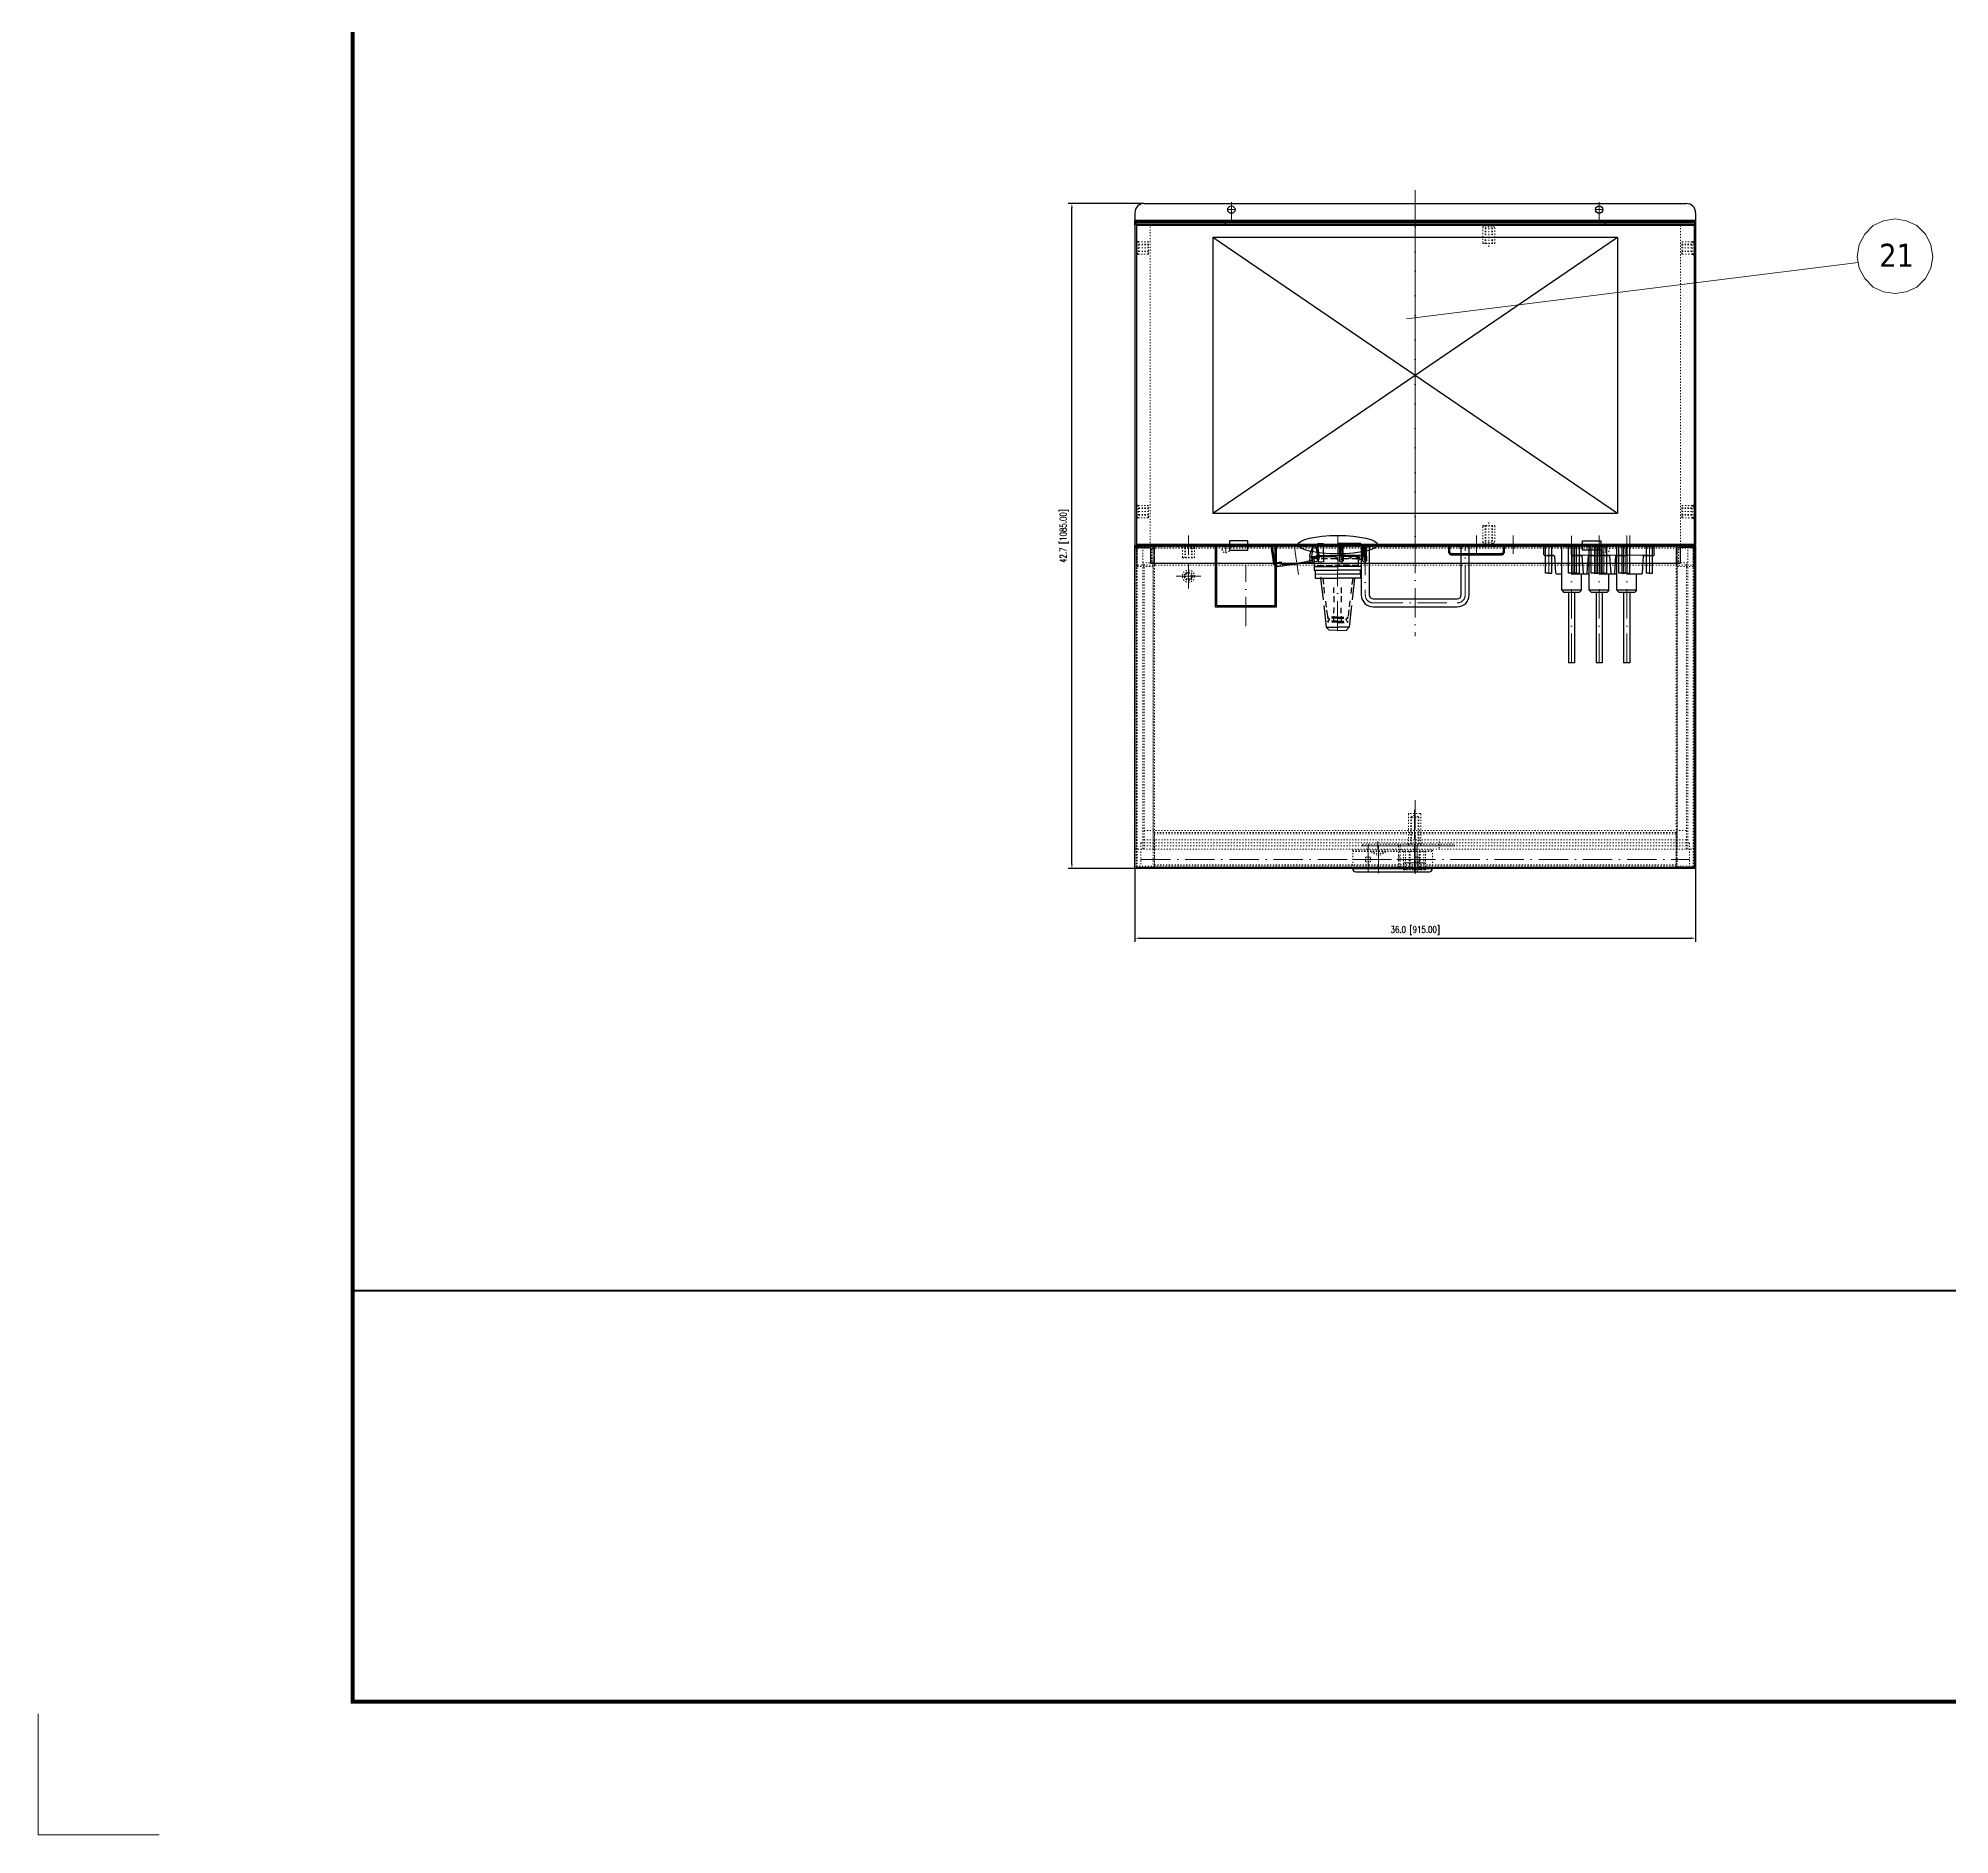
# Model space of a CAD drawing. Header units: millimetres. Extents: x 8127 to 36426, y -6229 to 13228.
# Drawn here: x 8127 to 11246, y 7324 to 10255 of the extents above; entities that cross this region are included whole.
import ezdxf

# ---------------------------------------------------------------- set-up
doc = ezdxf.new("R2010")
doc.units = ezdxf.units.MM
doc.header["$LTSCALE"] = 4
for name, pattern in [('ACAD_ISO03W100', [1.18, 0.47, -0.71]), ('ACAD_ISO10W100', [18, 12, -3, 0, -3]), ('DASHED', [0.75, 0.5, -0.25])]:
    doc.linetypes.add(name, pattern=pattern)
doc.layers.add('1', color=12, linetype='Continuous')
doc.layers.add('4虚线层', color=6, linetype='DASHED')
doc.layers.add('paper', color=254, linetype='Continuous', plot=False)
doc.layers.add('标注、文本', color=3, linetype='Continuous', lineweight=25)
doc.layers.add('铁心', color=3, linetype='Continuous', lineweight=0)
doc.styles.add('Tahoma$001', font='tahoma.ttf', dxfattribs={"height": 2.159784})
doc.styles.add('TH_GBDIM', font='romans.shx', dxfattribs={"width": 0.8, "bigfont": 'gbcbig.shx'})
doc.dimstyles.new('TH_GBDIM1', dxfattribs={"dimscale": 3, "dimtxt": 3.5, "dimasz": 2.5, "dimexe": 2, "dimexo": 0, "dimgap": 1.5, "dimtad": 1, "dimdec": 1, "dimlfac": 0.03937, "dimzin": 0, "dimdsep": 46, "dimtxsty": 'TH_GBDIM', "dimcen": 2.5, "dimclrd": 3, "dimclre": 256, "dimclrt": 2, "dimadec": 0, "dimazin": 0, "dimtfac": 0.714286, "dimtdec": 1, "dimtmove": 0, "dimatfit": 3, "dimfxl": 1, "dimtzin": 0, "dimlwd": -1, "dimlwe": -1, "dimarcsym": 0})

# ---------------------------------------------------------------- blocks, each defined once
blk = doc.blocks.new('5354650')
at = {"layer": '4虚线层', "ltscale": 5}
h = blk.add_hatch(color=256, dxfattribs=at)
h.dxf.hatch_style = 2
h.paths.add_polyline_path([(26822.8, -1880.6), (26822.8, -1911.9), (26826.3, -1912.7)])
h = blk.add_hatch(color=256, dxfattribs=at)
h.dxf.hatch_style = 2
h.paths.add_polyline_path([(26822.8, -1880.6), (26826.2, -1881.4), (26826.3, -1912.7)])
at = {"layer": '标注、文本'}
h = blk.add_hatch(color=256, dxfattribs=at)
h.dxf.hatch_style = 2
h.paths.add_polyline_path([(26822.8, -1911.9), (26826.3, -1912.7), (26825.7, -1918.4)])
at = {"layer": '4虚线层', "ltscale": 5}
for points in [[(26842.5, -1858.2), (26842.4, -1880.7)], [(26847.9, -1879.1), (26848, -1847.1)], [(26916.9, -1860.8), (26945.2, -1864.4)], [(26945.1, -1865.1), (26945.4, -1866.7), (26946.8, -1867), (26948.4, -1866.6), (26949.4, -1865.4)], [(26950.2, -1864.8), (26949.5, -1864.7), (26949.4, -1865.4)], [(26951.6, -1881.2), (26951.4, -1865.9), (26950.9, -1865), (26950.2, -1864.8)], [(26846.3, -1914.4), (26844, -1914.6), (26847.8, -1914), (26848.2, -1890.1)], [(26918.7, -1875.1), (26894.8, -1874.6)], [(26918.9, -1886.8), (26894.8, -1887)], [(26916.4, -1900.7), (26944.8, -1897.8)], [(26951.6, -1874.6), (26927.5, -1874.9)], [(26951.7, -1887), (26927.7, -1886.6)], [(26949.6, -1896), (26948.4, -1895), (26947, -1894.7), (26945.4, -1895.1), (26945, -1897.1)], [(26949.6, -1896), (26950.1, -1896.9), (26950.8, -1897)], [(26950.8, -1897), (26951.5, -1897.2), (26951.8, -1895.8)]]:
    blk.add_lwpolyline(points, dxfattribs=at)
for points in [[(26858.8, -1847.4), (26858.8, -1847.4), (26858.4, -1880.8), (26858.4, -1880.8)], [(26860.6, -1849.2), (26860.6, -1849.2), (26860.6, -1880.6), (26860.6, -1880.6)], [(26879.3, -1856.5), (26879.3, -1856.5), (26907.8, -1859.4), (26907.8, -1859.4)], [(26942.9, -1880.6), (26942.9, -1880.6), (26943.1, -1863.9), (26943.1, -1863.9)], [(26945, -1881.1), (26945, -1881.1), (26945.2, -1864.4), (26945.2, -1864.4)], [(26949.5, -1880.7), (26949.5, -1880.7), (26949.4, -1865.4), (26949.4, -1865.4)], [(26950.2, -1864.8), (26950.2, -1864.8), (26950.4, -1864.2), (26950.4, -1864.2)], [(26843.7, -1906.5), (26843.7, -1906.5), (26848, -1897.3), (26848, -1897.3)], [(26847.6, -1902.3), (26847.6, -1902.3), (26847.8, -1901.6), (26847.8, -1901.6)], [(26858.7, -1914.4), (26858.7, -1914.4), (26858.4, -1880.8), (26858.4, -1880.8)], [(26879.7, -1905.4), (26879.7, -1905.4), (26908.2, -1901.8), (26908.2, -1901.8)], [(26942.9, -1880.6), (26942.9, -1880.6), (26943.3, -1898.2), (26943.3, -1898.2)], [(26945, -1881.1), (26945, -1881.1), (26944.8, -1897.8), (26944.8, -1897.8)], [(26949.5, -1880.7), (26949.5, -1880.7), (26949.4, -1896.7), (26949.4, -1896.7)], [(26951.6, -1881.2), (26951.6, -1881.2), (26951.8, -1895.8), (26951.8, -1895.8)], [(26842.7, -1917.2), (26842.7, -1917.2), (26842.9, -1916.5), (26842.9, -1916.5)], [(26848.2, -1909), (26848.2, -1909), (26844, -1914.6), (26844, -1914.6)], [(26844.9, -1914.1), (26844.9, -1914.1), (26860.9, -1914.1), (26860.9, -1914.1)], [(26847.8, -1911.1), (26847.8, -1911.1), (26846.3, -1914.4), (26846.3, -1914.4)]]:
    blk.add_open_spline(points, degree=3, dxfattribs=at)
at = {"layer": '标注、文本', "color": 1, "linetype": 'ACAD_ISO10W100', "lineweight": 18}
blk.add_line((26964.8, -1880.6), (26822.8, -1880.9), dxfattribs=at)
at = {"layer": '标注、文本'}
for points in [[(26844.2, -1835.3), (26841.9, -1835.5), (26826.2, -1840.6)], [(26826.4, -1880.7), (26826.2, -1840.6), (26844.2, -1838.2)], [(26844.2, -1835.3), (26852.9, -1835.1), (26853.4, -1839.6), (26843.9, -1839.6)], [(26844.2, -1835.3), (26844, -1876.7), (26844.6, -1877.6), (26845.8, -1878.6)], [(26844.8, -1842), (26860.6, -1842.7), (26866.5, -1842.6), (26866.5, -1880.5)], [(26866.5, -1842.6), (26866.9, -1844.1), (26879.3, -1844.1), (26879.6, -1880.6)], [(26872.7, -1844), (26873, -1880.5)], [(26877.9, -1853.2), (26879.4, -1852.9), (26914.8, -1857.4)], [(26924.1, -1858.1), (26959.6, -1861.9), (26959.6, -1880.9)], [(26964.8, -1880.6), (26964.4, -1866.7), (26959.6, -1861.9)], [(26826.4, -1880.7), (26825.7, -1918.4), (26822.8, -1918.5), (26822.8, -1880.6)], [(26825.8, -1886.4), (26826.9, -1888.1), (26828.2, -1888.4)], [(26826.4, -1880.7), (26826.1, -1919.9), (26826.4, -1921.5), (26827.8, -1921.8)], [(26827.9, -1889.8), (26826.4, -1890.2), (26826.1, -1891.5)], [(26826.3, -1884.3), (26826.6, -1885.8), (26828, -1886.2)], [(26844.9, -1914.1), (26843.2, -1915.2), (26842.7, -1917.2), (26843.1, -1918.8), (26845.2, -1919.3), (26860.5, -1919.1), (26866.3, -1919), (26866.5, -1880.5)], [(26843.9, -1889.8), (26844, -1914.6), (26858.7, -1914.4), (26860.2, -1914), (26860.5, -1912.6), (26860.6, -1880.6)], [(26843.9, -1889.8), (26844, -1914.6), (26844.6, -1915.5), (26845.8, -1916.5)], [(26843.9, -1889.8), (26851.2, -1890)], [(26844, -1886.2), (26844.3, -1888.5)], [(26844, -1886.2), (26844.3, -1888.5)], [(26851.1, -1884.2), (26848.6, -1879.3), (26845.8, -1878.6)], [(26850.8, -1888.5), (26850.4, -1887), (26849, -1886.6)], [(26853.2, -1887.6), (26852.8, -1886.1), (26852.4, -1884.5), (26851.1, -1884.2)], [(26851.2, -1890), (26852.2, -1888.8), (26853.2, -1887.6)], [(26866.6, -1917.7), (26879.7, -1917.8), (26879.6, -1880.6)], [(26923.9, -1903.2), (26959.6, -1899.8), (26959.6, -1880.9)], [(26964.8, -1880.6), (26964.4, -1895.1), (26959.6, -1899.8)], [(26825.8, -1924.3), (26826.9, -1926), (26828.2, -1926.3)], [(26826.1, -1919.9), (26826.3, -1922.2), (26826.6, -1923.7), (26828, -1924)], [(26826.1, -1929.4), (26826.3, -1922.2)], [(26827.9, -1927.7), (26826.4, -1928), (26826.1, -1929.4)], [(26843.9, -1927.7), (26851.2, -1927.9)], [(26851.1, -1922.1), (26848.6, -1917.1), (26845.8, -1916.5)], [(26850.8, -1926.4), (26850.4, -1924.8), (26849, -1924.5)], [(26853.2, -1925.5), (26852.8, -1923.9), (26852.4, -1922.4), (26851.1, -1922.1)], [(26851.2, -1927.9), (26852, -1927.4), (26853.2, -1925.5)], [(26879.7, -1908.3), (26914.8, -1904.7)]]:
    blk.add_lwpolyline(points, dxfattribs=at)
blk.add_lwpolyline([(26823, -1857.3), (26852.8, -1857.7), (26853.2, -1849.7), (26822.7, -1849.2)], close=True, dxfattribs=at)
for points in [[(26842.6, -1845.1), (26842.6, -1845.1), (26842.4, -1880.7), (26842.4, -1880.7)], [(26860.6, -1842.7), (26860.6, -1842.7), (26860.6, -1880.6), (26860.6, -1880.6)], [(26827.3, -1883.1), (26827.3, -1883.1), (26842.5, -1886.6), (26842.5, -1886.6)], [(26843.8, -1884), (26843.8, -1884), (26827.8, -1883.9), (26827.8, -1883.9)], [(26843.9, -1889.8), (26843.9, -1889.8), (26827.9, -1889.8), (26827.9, -1889.8)], [(26844, -1886.2), (26844, -1886.2), (26828, -1886.2), (26828, -1886.2)], [(26844.3, -1888.5), (26844.3, -1888.5), (26828.2, -1888.4), (26828.2, -1888.4)], [(26842.3, -1903.3), (26842.3, -1903.3), (26842.4, -1880.7), (26842.4, -1880.7)], [(26842.7, -1917.2), (26842.7, -1917.2), (26842.4, -1880.7), (26842.4, -1880.7)], [(26851.1, -1884.2), (26851.1, -1884.2), (26843.8, -1884), (26843.8, -1884)], [(26844, -1886.2), (26844, -1886.2), (26849, -1886.6), (26849, -1886.6)], [(26844.3, -1888.5), (26844.3, -1888.5), (26850.8, -1888.5), (26850.8, -1888.5)], [(26850.8, -1888.5), (26850.8, -1888.5), (26851, -1887.8), (26851, -1887.8)], [(26860.5, -1919.1), (26860.5, -1919.1), (26860.6, -1880.6), (26860.6, -1880.6)], [(26873.2, -1917.7), (26873.2, -1917.7), (26873, -1880.5), (26873, -1880.5)], [(26843.8, -1921.9), (26843.8, -1921.9), (26827.8, -1921.8), (26827.8, -1921.8)], [(26843.9, -1927.7), (26843.9, -1927.7), (26827.9, -1927.7), (26827.9, -1927.7)], [(26844, -1924.1), (26844, -1924.1), (26828, -1924), (26828, -1924)], [(26844.3, -1926.3), (26844.3, -1926.3), (26828.2, -1926.3), (26828.2, -1926.3)], [(26851.1, -1922.1), (26851.1, -1922.1), (26843.8, -1921.9), (26843.8, -1921.9)], [(26844, -1924.1), (26844, -1924.1), (26844.3, -1926.3), (26844.3, -1926.3)], [(26844, -1924.1), (26844, -1924.1), (26849, -1924.5), (26849, -1924.5)], [(26844.3, -1926.3), (26844.3, -1926.3), (26850.8, -1926.4), (26850.8, -1926.4)], [(26850.8, -1926.4), (26850.8, -1926.4), (26851, -1925.7), (26851, -1925.7)]]:
    blk.add_open_spline(points, degree=3, dxfattribs=at)
blk = doc.blocks.new('22569005')
at = {"layer": '4虚线层', "ltscale": 5}
blk.add_line((26040.1, -3605.1), (26040.1, -3615.1), dxfattribs=at)
at = {"layer": '标注、文本'}
for p, q in [((25863.8, -3565.1), (25849.8, -3565.1)), ((25864.8, -3581.7), (25864.8, -3566.1)), ((25864.8, -3581.7), (25864.8, -3571.1)), ((25864.8, -3581.7), (25864.8, -3571.1)), ((25893.9, -3584.6), (25865.8, -3582.7)), ((25893.9, -3584.6), (25865.8, -3582.7)), ((25894.8, -3610.1), (25894.8, -3585.6)), ((25894.8, -3610.1), (25894.8, -3585.6)), ((25921.8, -3594.1), (25894.8, -3594.1)), ((25921.8, -3594.1), (25924.8, -3597.1)), ((25921.8, -3594.1), (25921.8, -3626.1)), ((25921.8, -3594.1), (25924.8, -3597.1)), ((25921.8, -3594.1), (25921.8, -3626.1)), ((25924.8, -3623.1), (25924.8, -3597.1)), ((25924.8, -3623.1), (25924.8, -3597.1)), ((25924.8, -3605.1), (26040.1, -3605.1)), ((25924.8, -3615.1), (26040.1, -3615.1)), ((26040.1, -3605.1), (26040.1, -3615.1)), ((25921.8, -3626.1), (25848.8, -3626.1)), ((25850.3, -3646.2), (25850.3, -3647.2)), ((25850.3, -3647.2), (25850.9, -3647.2)), ((25850.3, -3647.2), (25850.9, -3647.2)), ((25850.9, -3647.2), (25850.9, -3649.1)), ((25864.8, -3654.1), (25864.8, -3638.5)), ((25864.8, -3638.6), (25864.8, -3649.1)), ((25864.8, -3638.6), (25864.8, -3649.1)), ((25893.9, -3635.7), (25865.8, -3637.6)), ((25893.9, -3635.7), (25865.8, -3637.6)), ((25894.8, -3634.7), (25894.8, -3626.1)), ((25894.8, -3634.7), (25894.8, -3626.1)), ((25921.8, -3626.1), (25924.8, -3623.1)), ((25921.8, -3626.1), (25924.8, -3623.1)), ((25850.3, -3654.1), (25850.3, -3649.1)), ((25850.9, -3649.1), (25850.3, -3649.1)), ((25863.8, -3655.1), (25851.3, -3655.1))]:
    blk.add_line(p, q, dxfattribs=at)
at = {"layer": '标注、文本', "color": 1, "linetype": 'ACAD_ISO10W100', "lineweight": 18}
blk.add_line((26040.1, -3610.1), (25848.8, -3610.1), dxfattribs=at)
at = {"layer": '标注、文本'}
for points in [[(25848.7, -3609.9), (25848.4, -3649.2), (25848.7, -3650.7), (25850.1, -3651)], [(25848.4, -3649.2), (25848.6, -3651.4), (25848.9, -3653), (25850.3, -3653.3)]]:
    blk.add_lwpolyline(points, dxfattribs=at)
for centre, start, end in [((25849.8, -3566.1), 90, 180), ((25863.8, -3566.1), 0, 90), ((25893.8, -3585.6), 0, 86.1859), ((25893.8, -3585.6), 0, 86.1859), ((25893.8, -3634.7), 273.8141, 0), ((25893.8, -3634.7), 273.8141, 0), ((25851.3, -3654.1), 180, 270), ((25863.8, -3654.1), 270, 0)]:
    blk.add_arc(centre, 1, start, end, dxfattribs=at)
blk.add_open_spline([(25864.9, -3574.3), (25864.9, -3574.3), (25864.7, -3610), (25864.7, -3610)], degree=3, dxfattribs=at)
blk = doc.blocks.new('*D258')
at = {"layer": 'Defpoints', "color": 0, "transparency": 16777216}
for p in [(9813.6, 9985.2), (9931.3, 9985.2), (9916.3, 8900.2)]:
    blk.add_point(p, dxfattribs=at)
at = {"layer": '标注、文本', "transparency": 16777216}
for p, q in [((9931.3, 9985.2), (9807.6, 9985.2)), ((9916.3, 8900.2), (9807.6, 8900.2))]:
    blk.add_line(p, q, dxfattribs=at)
at = {"layer": '标注、文本', "color": 3, "transparency": 16777216}
blk.add_line((9813.6, 8907.7), (9813.6, 9977.7), dxfattribs=at)
for points in [[(9812.3, 9977.7), (9814.8, 9977.7), (9813.6, 9985.2)], [(9812.3, 8907.7), (9814.8, 8907.7), (9813.6, 8900.2)]]:
    blk.add_solid(points, dxfattribs=at)
at = {"layer": '标注、文本', "color": 2, "transparency": 16777216, "insert": (9801.1, 9442.7), "char_height": 10.5, "attachment_point": 5, "rotation": 90, "style": 'TH_GBDIM'}
blk.add_mtext('42.7 [1085.00]', dxfattribs=at)
blk = doc.blocks.new('*D247')
at = {"layer": 'Defpoints', "color": 0, "transparency": 16777216}
for p in [(9916.3, 8900.2), (10831.3, 8900.2), (10831.3, 8786.7)]:
    blk.add_point(p, dxfattribs=at)
at = {"layer": '标注、文本', "transparency": 16777216}
for p, q in [((9916.3, 8900.2), (9916.3, 8780.7)), ((10831.3, 8900.2), (10831.3, 8780.7))]:
    blk.add_line(p, q, dxfattribs=at)
at = {"layer": '标注、文本', "color": 3, "transparency": 16777216}
blk.add_line((9923.8, 8786.7), (10823.8, 8786.7), dxfattribs=at)
for points in [[(9923.8, 8788), (9923.8, 8785.5), (9916.3, 8786.7)], [(10823.8, 8788), (10823.8, 8785.5), (10831.3, 8786.7)]]:
    blk.add_solid(points, dxfattribs=at)
at = {"layer": '标注、文本', "color": 2, "transparency": 16777216, "insert": (10373.8, 8799.2), "char_height": 10.5, "attachment_point": 5, "style": 'TH_GBDIM'}
blk.add_mtext('36.0 [915.00]', dxfattribs=at)

msp = doc.modelspace()

# ---------------------------------------------------------------- linework, layer by layer
at = {"layer": '1', "color": 0, "lineweight": 40}
msp.add_line((8640.25, 8212.27), (16218.1, 8212.27), dxfattribs=at)
at = {"layer": '1', "color": 0, "lineweight": 40, "const_width": 6.91}
msp.add_lwpolyline([(8640.25, 7541.32), (16218.1, 7541.32), (16218.1, 12987.9), (8640.25, 12987.9), (8640.25, 7541.32)], dxfattribs=at)
at = {"layer": 'paper', "lineweight": 13}
for q in [(8127.16, 7521.58), (8324.5, 7324.24)]:
    msp.add_line((8127.16, 7324.24), q, dxfattribs=at)
at = {"layer": '标注、文本'}
for p, q in [((9931.3, 9985.17), (10816.3, 9985.17)), ((9916.3, 9970.17), (9916.3, 9429.16)), ((9916.3, 9949.66), (9916.3, 9957.17)), ((10831.3, 9957.17), (9916.3, 9957.17)), ((10831.3, 9955.17), (9916.3, 9955.17)), ((9918.8, 9957.17), (9918.8, 9953.99)), ((9918.8, 9952.16), (9918.8, 9427.16)), ((9918.8, 9952.16), (10828.8, 9952.16)), ((9918.8, 9949.66), (10828.8, 9949.66)), ((9921.3, 9954.66), (10826.3, 9954.66)), ((10063.8, 9954.66), (10063.8, 9952.16)), ((10683.8, 9954.66), (10683.8, 9952.16)), ((10828.8, 9952.16), (10828.8, 9427.16)), ((10831.3, 9970.17), (10831.3, 9429.16)), ((10831.3, 9970.17), (10831.3, 9947.76)), ((9921.8, 9922.66), (9918.8, 9923.85)), ((10043.8, 9930.16), (10043.8, 9480.16)), ((10043.8, 9930.16), (10703.8, 9930.16)), ((10043.8, 9930.16), (10703.8, 9480.16)), ((10043.8, 9480.16), (10703.8, 9930.16)), ((10703.8, 9930.16), (10703.8, 9480.16)), ((10825.8, 9922.66), (10828.8, 9923.85)), ((9921.8, 9902.66), (9918.8, 9901.27)), ((10825.8, 9902.66), (10828.8, 9901.27)), ((9921.8, 9492.66), (9918.8, 9493.85)), ((10825.8, 9492.66), (10828.8, 9493.85)), ((9921.8, 9472.66), (9918.8, 9471.27)), ((10043.8, 9480.16), (10703.8, 9480.16)), ((10825.8, 9472.66), (10828.8, 9471.27)), ((9916.3, 9427.16), (10831.3, 9427.16)), ((9916.3, 8900.16), (9916.3, 9427.16)), ((9916.3, 8932.16), (9916.3, 9423.16)), ((9918.8, 9429.66), (10828.8, 9429.66)), ((9918.8, 9427.16), (10828.8, 9427.16)), ((9920.3, 9427.16), (9929.3, 9427.16)), ((9921.3, 9424.16), (9939.3, 9424.16)), ((9941.8, 9421.66), (9941.8, 9398.66)), ((9946.3, 9423.16), (9948.3, 9423.16)), ((9993.8, 9424.16), (9992.4, 9427.16)), ((10013.8, 9424.16), (10014.98, 9427.16)), ((10047.3, 9427.16), (10047.3, 9327.16)), ((10049.3, 9427.16), (10049.3, 9329.16)), ((10070.8, 9434.66), (10070.8, 9419.66)), ((10100.8, 9434.66), (10070.8, 9434.66)), ((10070.8, 9419.66), (10100.8, 9419.66)), ((10100.8, 9419.66), (10100.8, 9434.66)), ((10138.67, 9426.76), (10140.65, 9427.04)), ((10142.85, 9397.05), (10138.67, 9426.76)), ((10140.65, 9427.04), (10214.33, 9427.29)), ((10144.13, 9402.28), (10140.65, 9427.04)), ((10145.3, 9329.16), (10145.3, 9427.16)), ((10147.3, 9327.16), (10147.3, 9427.16)), ((10212.35, 9427.02), (10214.33, 9427.29)), ((10214.44, 9412.16), (10212.35, 9427.02)), ((10217.12, 9407.49), (10214.33, 9427.29)), ((10214.33, 9427.29), (10217.12, 9407.49)), ((10285.8, 9427.16), (10285.8, 9346.66)), ((10298.8, 9427.16), (10285.8, 9427.16)), ((10298.8, 9427.16), (10298.8, 9346.66)), ((10428.76, 9415.16), (10428.76, 9427.16)), ((10428.76, 9427.16), (10430.26, 9427.16)), ((10430.26, 9415.66), (10430.26, 9427.16)), ((10461.8, 9427.16), (10448.8, 9427.16)), ((10448.8, 9346.66), (10448.8, 9427.16)), ((10461.8, 9346.66), (10461.8, 9427.16)), ((10517.26, 9427.16), (10517.26, 9415.66)), ((10517.26, 9427.16), (10518.76, 9427.16)), ((10518.76, 9427.16), (10518.76, 9415.16)), ((10586.56, 9382.16), (10586.56, 9428.66)), ((10596.56, 9382.16), (10596.56, 9428.66)), ((10623.79, 9382.16), (10623.79, 9428.66)), ((10628.8, 9429.66), (10628.8, 9427.16)), ((10631.56, 9382.16), (10631.56, 9428.66)), ((10636.56, 9427.16), (10636.56, 9382.16)), ((10641.56, 9382.16), (10641.56, 9428.66)), ((10646.8, 9419.66), (10646.8, 9434.66)), ((10646.8, 9434.66), (10676.8, 9434.66)), ((10676.8, 9419.66), (10646.8, 9419.66)), ((10661.03, 9382.16), (10661.03, 9428.66)), ((10668.79, 9382.16), (10668.79, 9428.66)), ((10673.79, 9427.16), (10673.79, 9382.16)), ((10673.79, 9427.16), (10673.79, 9382.16)), ((10673.8, 9429.66), (10673.8, 9427.16)), ((10676.8, 9434.66), (10676.8, 9419.66)), ((10678.79, 9382.16), (10678.79, 9428.66)), ((10686.56, 9382.16), (10686.56, 9428.66)), ((10706.03, 9382.16), (10706.03, 9428.66)), ((10713.79, 9382.16), (10713.79, 9428.66)), ((10718.79, 9427.16), (10718.79, 9382.16)), ((10718.79, 9427.16), (10718.79, 9382.16)), ((10718.8, 9429.66), (10718.8, 9427.16)), ((10723.79, 9382.16), (10723.79, 9428.66)), ((10751.03, 9382.16), (10751.03, 9428.66)), ((10761.03, 9382.16), (10761.03, 9428.66)), ((10801.3, 9423.16), (10799.3, 9423.16)), ((10805.8, 9421.66), (10805.8, 9398.66)), ((10826.3, 9424.16), (10808.3, 9424.16)), ((10827.3, 9427.16), (10818.3, 9427.16)), ((10827.3, 9425.16), (10818.3, 9425.16)), ((10829.3, 9423.16), (10827.3, 9423.16)), ((10829.3, 9425.16), (10829.3, 8902.16)), ((10829.3, 9395.16), (10829.3, 9425.16)), ((10829.3, 8903.16), (10829.3, 9423.16)), ((10829.3, 8932.16), (10829.3, 9423.16)), ((10831.3, 9427.16), (10831.3, 8900.16)), ((10831.3, 8932.16), (10831.3, 9423.16)), ((9941.8, 9398.66), (10805.8, 9398.66)), ((10144.83, 9397.33), (10144.69, 9398.32)), ((10147.52, 9399.73), (10154.95, 9400.77)), ((10147.8, 9397.75), (10155.23, 9398.79)), ((10148.5, 9392.8), (10212.86, 9401.84)), ((10150, 9400.08), (10150.27, 9398.1)), ((10154.95, 9400.77), (10155.48, 9397.01)), ((10204.46, 9407.73), (10211.89, 9408.77)), ((10204.46, 9407.73), (10204.99, 9403.97)), ((10204.74, 9405.75), (10212.17, 9406.79)), ((10209.41, 9408.43), (10209.69, 9406.45)), ((10215.14, 9407.21), (10215, 9408.2)), ((10431.76, 9414.16), (10515.76, 9414.16)), ((10431.76, 9412.16), (10515.76, 9412.16)), ((10591.56, 9382.16), (10586.56, 9382.16)), ((10591.56, 9382.16), (10596.56, 9382.16)), ((10628.79, 9382.16), (10623.79, 9382.16)), ((10628.79, 9382.16), (10633.79, 9382.16)), ((10636.56, 9382.16), (10631.56, 9382.16)), ((10636.56, 9382.16), (10641.56, 9382.16)), ((10666.03, 9382.16), (10661.03, 9382.16)), ((10666.03, 9382.16), (10671.03, 9382.16)), ((10673.79, 9382.16), (10668.79, 9382.16)), ((10673.79, 9382.16), (10678.79, 9382.16)), ((10681.56, 9382.16), (10676.56, 9382.16)), ((10681.56, 9382.16), (10686.56, 9382.16)), ((10711.03, 9382.16), (10706.03, 9382.16)), ((10711.03, 9382.16), (10716.03, 9382.16)), ((10718.79, 9382.16), (10713.79, 9382.16)), ((10718.79, 9382.16), (10723.79, 9382.16)), ((10756.03, 9382.16), (10751.03, 9382.16)), ((10756.03, 9382.16), (10761.03, 9382.16)), ((10047.3, 9327.16), (10147.3, 9327.16)), ((10049.3, 9329.16), (10145.3, 9329.16)), ((10305.3, 9340.16), (10442.3, 9340.16)), ((10305.3, 9327.16), (10442.3, 9327.16)), ((10831.3, 8900.16), (9916.3, 8900.16)), ((10271.8, 8900.16), (10401.8, 8900.16)), ((10276.8, 8895.16), (10396.8, 8895.16)), ((10346.26, 8903.16), (10349.26, 8903.16)), ((10828.8, 8902.16), (10828.8, 8904.16))]:
    msp.add_line(p, q, dxfattribs=at)
at = {"layer": '标注、文本', "color": 1, "linetype": 'ACAD_ISO10W100', "lineweight": 18}
for p, q in [((10073.8, 9957.07), (10073.8, 9987.07)), ((10373.8, 10006.84), (10373.8, 9279.39)), ((10373.8, 9957.07), (10373.8, 9987.07)), ((10673.8, 9957.07), (10673.8, 9987.07)), ((10067.8, 9975.17), (10079.8, 9975.17)), ((10373.8, 9966.45), (10373.8, 9397.7)), ((10667.8, 9975.17), (10679.8, 9975.17)), ((10116.7, 9428.66), (9983.88, 9428.66)), ((10003.8, 9443.66), (10003.8, 9413.66)), ((10064.8, 9427.13), (10064.8, 9415.13)), ((10183.09, 9380.2), (10176.3, 9428.5)), ((10315.2, 9428.66), (10182.38, 9428.66)), ((10247.3, 9443.66), (10247.3, 9413.66)), ((10292.3, 9427.16), (10292.3, 9346.66)), ((10455.3, 9346.66), (10455.3, 9427.16)), ((10473.8, 9443.66), (10473.8, 9413.66)), ((10533.8, 9443.66), (10533.8, 9413.66)), ((10591.56, 9427.16), (10591.56, 9382.16)), ((10591.56, 9427.16), (10591.56, 9382.16)), ((10628.79, 9427.16), (10628.79, 9382.16)), ((10628.79, 9427.16), (10628.79, 9382.16)), ((10628.8, 9443.28), (10628.8, 9413.28)), ((10633.79, 9382.16), (10633.79, 9428.66)), ((10636.56, 9427.16), (10636.56, 9382.16)), ((10666.03, 9427.16), (10666.03, 9382.16)), ((10666.03, 9427.16), (10666.03, 9382.16)), ((10671.03, 9382.16), (10671.03, 9428.66)), ((10673.8, 9443.66), (10673.8, 9413.66)), ((10676.56, 9382.16), (10676.56, 9428.66)), ((10681.56, 9427.16), (10681.56, 9382.16)), ((10681.56, 9427.16), (10681.56, 9382.16)), ((10684.8, 9427.13), (10684.8, 9415.13)), ((10711.03, 9427.16), (10711.03, 9382.16)), ((10711.03, 9427.16), (10711.03, 9382.16)), ((10716.03, 9382.16), (10716.03, 9428.66)), ((10718.8, 9443.66), (10718.8, 9413.66)), ((10723.8, 9443.66), (10723.8, 9413.66)), ((10756.03, 9427.16), (10756.03, 9382.16)), ((10756.03, 9427.16), (10756.03, 9382.16)), ((10003.8, 9357.16), (10003.8, 9397.16)), ((10097.3, 9295.68), (10097.3, 9395.68)), ((10433.76, 9415.19), (10433.76, 9410.92)), ((10513.76, 9415.19), (10513.76, 9410.92)), ((9983.8, 9377.16), (10023.8, 9377.16)), ((10305.3, 9333.66), (10442.3, 9333.66)), ((10372.76, 8996.19), (10372.76, 8925.41)), ((10373.8, 9011.9), (10373.8, 8891.57)), ((10373.8, 8955.12), (10373.8, 8892.29)), ((10296.8, 8938.81), (10296.8, 8893.63)), ((10312.76, 8944.72), (10312.76, 8931.17)), ((10313.81, 8938.23), (10313.81, 8893.05)), ((10372.76, 8894.57), (10372.76, 8940.06)), ((10376.8, 8938.81), (10376.8, 8893.63)), ((9926.3, 8915.16), (10821.3, 8915.16)), ((10271.8, 8915.16), (10401.8, 8915.16)), ((10354.76, 8909.66), (10390.76, 8909.66))]:
    msp.add_line(p, q, dxfattribs=at)
at = {"layer": '标注、文本', "color": 2, "linetype": 'ACAD_ISO03W100', "lineweight": 18}
for p, q in [((9918.8, 9957.17), (9918.8, 9429.16)), ((9941.3, 9949.16), (9918.8, 9949.16)), ((9921.3, 9952.16), (10826.3, 9952.16)), ((9941.3, 9957.17), (9941.3, 9428.66)), ((9941.3, 9957.17), (9941.3, 9428.66)), ((10483.8, 9946.66), (10486.8, 9949.66)), ((10500.8, 9949.66), (10486.8, 9949.66)), ((10487.8, 9919.66), (10487.8, 9949.66)), ((10488.8, 9919.66), (10488.8, 9949.66)), ((10493.8, 9914.66), (10493.8, 9949.66)), ((10498.8, 9919.66), (10498.8, 9949.66)), ((10499.8, 9919.66), (10499.8, 9949.66)), ((10500.8, 9949.66), (10503.8, 9946.66)), ((10806.3, 9949.66), (10806.3, 9428.66)), ((10806.3, 9949.66), (10806.3, 9428.66)), ((10806.3, 9949.16), (10828.8, 9949.16)), ((10828.8, 9951.27), (10828.8, 9429.16)), ((9918.8, 9919.66), (9921.8, 9922.66)), ((9918.8, 9919.66), (9918.8, 9905.66)), ((9938.8, 9918.66), (9918.8, 9918.66)), ((9938.8, 9917.66), (9918.8, 9917.66)), ((9938.3, 9922.66), (9921.8, 9922.66)), ((9921.8, 9922.66), (9921.8, 9902.66)), ((9938.8, 9922.16), (9938.3, 9922.66)), ((9938.3, 9902.66), (9938.3, 9922.66)), ((9938.8, 9903.16), (9938.8, 9922.16)), ((10483.8, 9946.66), (10483.8, 9920.16)), ((10503.8, 9946.66), (10483.8, 9946.66)), ((10483.8, 9920.16), (10484.3, 9919.66)), ((10483.8, 9920.16), (10503.8, 9920.16)), ((10484.3, 9919.66), (10503.3, 9919.66)), ((10503.3, 9919.66), (10503.8, 9920.16)), ((10503.8, 9920.16), (10503.8, 9946.66)), ((10808.8, 9922.16), (10809.3, 9922.66)), ((10808.8, 9903.16), (10808.8, 9922.16)), ((10808.8, 9918.66), (10828.8, 9918.66)), ((10808.8, 9917.66), (10828.8, 9917.66)), ((10809.3, 9922.66), (10825.8, 9922.66)), ((10809.3, 9902.66), (10809.3, 9922.66)), ((10828.8, 9919.66), (10825.8, 9922.66)), ((10825.8, 9922.66), (10825.8, 9902.66)), ((10828.8, 9919.66), (10828.8, 9905.66)), ((9938.8, 9912.66), (9918.8, 9912.66)), ((9938.8, 9907.66), (9918.8, 9907.66)), ((9938.8, 9906.66), (9918.8, 9906.66)), ((9921.8, 9902.66), (9918.8, 9905.66)), ((9921.8, 9902.66), (9938.3, 9902.66)), ((9938.3, 9902.66), (9938.8, 9903.16)), ((10808.8, 9912.66), (10828.8, 9912.66)), ((10808.8, 9907.66), (10828.8, 9907.66)), ((10808.8, 9906.66), (10828.8, 9906.66)), ((10809.3, 9902.66), (10808.8, 9903.16)), ((10825.8, 9902.66), (10809.3, 9902.66)), ((10825.8, 9902.66), (10828.8, 9905.66)), ((9918.8, 9489.66), (9921.8, 9492.66)), ((9918.8, 9489.66), (9918.8, 9475.66)), ((9938.8, 9488.66), (9918.8, 9488.66)), ((9938.8, 9487.66), (9918.8, 9487.66)), ((9938.8, 9482.66), (9918.8, 9482.66)), ((9938.3, 9492.66), (9921.8, 9492.66)), ((9921.8, 9492.66), (9921.8, 9472.66)), ((9938.8, 9492.16), (9938.3, 9492.66)), ((9938.3, 9472.66), (9938.3, 9492.66)), ((9938.8, 9473.16), (9938.8, 9492.16)), ((10808.8, 9492.16), (10809.3, 9492.66)), ((10808.8, 9473.16), (10808.8, 9492.16)), ((10808.8, 9488.66), (10828.8, 9488.66)), ((10808.8, 9487.66), (10828.8, 9487.66)), ((10808.8, 9482.66), (10828.8, 9482.66)), ((10809.3, 9492.66), (10825.8, 9492.66)), ((10809.3, 9472.66), (10809.3, 9492.66)), ((10828.8, 9489.66), (10825.8, 9492.66)), ((10825.8, 9492.66), (10825.8, 9472.66)), ((10828.8, 9489.66), (10828.8, 9475.66)), ((9938.8, 9477.66), (9918.8, 9477.66)), ((9938.8, 9476.66), (9918.8, 9476.66)), ((9921.8, 9472.66), (9918.8, 9475.66)), ((9921.8, 9472.66), (9938.3, 9472.66)), ((9938.3, 9472.66), (9938.8, 9473.16)), ((10483.8, 9459.16), (10484.3, 9459.66)), ((10483.8, 9432.66), (10483.8, 9459.16)), ((10483.8, 9459.16), (10503.8, 9459.16)), ((10484.3, 9459.66), (10503.3, 9459.66)), ((10487.8, 9459.66), (10487.8, 9429.66)), ((10488.8, 9459.66), (10488.8, 9429.66)), ((10493.8, 9464.66), (10493.8, 9429.66)), ((10498.8, 9459.66), (10498.8, 9429.66)), ((10499.8, 9459.66), (10499.8, 9429.66)), ((10503.3, 9459.66), (10503.8, 9459.16)), ((10503.8, 9459.16), (10503.8, 9432.66)), ((10808.8, 9477.66), (10828.8, 9477.66)), ((10808.8, 9476.66), (10828.8, 9476.66)), ((10809.3, 9472.66), (10808.8, 9473.16)), ((10825.8, 9472.66), (10809.3, 9472.66)), ((10825.8, 9472.66), (10828.8, 9475.66)), ((9918.3, 8902.16), (9918.3, 9425.16)), ((9918.3, 9425.16), (10829.3, 9425.16)), ((9918.3, 9395.16), (9918.3, 9425.16)), ((10829.3, 9425.16), (9918.3, 9425.16)), ((10829.3, 9423.16), (9918.3, 9423.16)), ((9918.3, 8903.16), (9918.3, 9423.16)), ((9918.3, 9423.16), (9920.3, 9423.16)), ((9918.3, 8932.16), (9918.3, 9423.16)), ((9918.85, 9428.66), (10828.74, 9428.66)), ((9920.3, 9395.16), (9920.3, 9425.16)), ((9920.3, 9425.16), (9929.3, 9425.16)), ((9920.3, 8903.16), (9920.3, 9423.16)), ((9920.3, 9393.16), (9920.3, 9423.16)), ((9921.3, 9426.66), (9939.3, 9426.66)), ((9929.3, 9399.16), (9929.3, 9427.16)), ((9929.3, 8932.16), (9929.3, 9423.16)), ((9944.3, 9421.66), (9944.3, 9398.66)), ((9946.3, 9395.16), (9946.3, 9425.16)), ((9946.3, 9423.16), (9946.3, 8903.16)), ((9946.3, 9393.16), (9946.3, 9423.16)), ((9948.3, 9395.16), (9948.3, 9425.16)), ((9948.3, 9423.16), (9948.3, 8903.16)), ((9993.8, 9424.16), (9996.8, 9427.16)), ((9993.8, 9424.16), (9993.8, 9407.66)), ((10013.8, 9424.16), (9993.8, 9424.16)), ((10010.8, 9427.16), (9996.8, 9427.16)), ((9997.8, 9407.16), (9997.8, 9427.16)), ((9998.8, 9407.16), (9998.8, 9427.16)), ((10003.8, 9407.16), (10003.8, 9427.16)), ((10008.8, 9407.16), (10008.8, 9427.16)), ((10009.8, 9407.16), (10009.8, 9427.16)), ((10010.8, 9427.16), (10013.8, 9424.16)), ((10013.8, 9407.66), (10013.8, 9424.16)), ((10058.8, 9421.13), (10058.8, 9427.16)), ((10070.8, 9421.13), (10070.8, 9427.16)), ((10483.8, 9432.66), (10486.8, 9429.66)), ((10503.8, 9432.66), (10483.8, 9432.66)), ((10500.8, 9429.66), (10486.8, 9429.66)), ((10500.8, 9429.66), (10503.8, 9432.66)), ((10676.8, 9421.13), (10676.8, 9427.16)), ((10678.8, 9421.13), (10678.8, 9427.16)), ((10690.8, 9421.13), (10690.8, 9427.16)), ((10799.3, 9395.16), (10799.3, 9425.16)), ((10799.3, 9423.16), (10799.3, 8903.16)), ((10801.3, 9395.16), (10801.3, 9425.16)), ((10801.3, 9423.16), (10801.3, 8903.16)), ((10801.3, 9393.16), (10801.3, 9423.16)), ((10803.3, 9421.66), (10803.3, 9398.66)), ((10826.3, 9426.66), (10808.3, 9426.66)), ((10818.3, 8932.16), (10818.3, 9427.16)), ((10818.3, 9399.16), (10818.3, 9427.16)), ((10827.3, 9395.16), (10827.3, 9425.16)), ((10827.3, 8903.16), (10827.3, 9423.16)), ((10827.3, 9393.16), (10827.3, 9423.16)), ((10831.27, 9428.66), (10831.3, 9428.66)), ((10829.3, 9395.16), (9918.3, 9395.16)), ((9920.3, 9393.16), (9946.3, 9393.16)), ((9929.3, 9399.16), (9946.3, 9399.16)), ((9931.3, 8932.16), (9931.3, 9399.16)), ((9946.3, 8932.16), (9946.3, 9399.16)), ((9993.8, 9407.66), (9994.3, 9407.16)), ((9993.8, 9407.66), (10013.8, 9407.66)), ((9994.3, 9407.16), (10013.3, 9407.16)), ((10013.3, 9407.16), (10013.8, 9407.66)), ((10148.22, 9394.78), (10161.95, 9396.71)), ((10198.85, 9401.89), (10212.58, 9403.82)), ((10801.3, 8932.16), (10801.3, 9399.16)), ((10818.3, 9399.16), (10801.3, 9399.16)), ((10827.3, 9393.16), (10801.3, 9393.16)), ((10816.3, 8932.16), (10816.3, 9399.16)), ((10362.76, 8989.16), (10362.76, 8940.16)), ((10381.76, 8990.16), (10363.76, 8990.16)), ((10372.76, 8988.16), (10366.76, 8984.16)), ((10366.76, 8940.16), (10366.76, 8984.16)), ((10379.76, 8984.16), (10366.76, 8984.16)), ((10367.76, 8940.16), (10367.76, 8984.83)), ((10372.76, 8988.16), (10379.76, 8984.16)), ((10378.76, 8940.16), (10378.76, 8984.73)), ((10379.76, 8940.16), (10379.76, 8984.16)), ((10382.76, 8940.16), (10382.76, 8989.16)), ((9931.3, 8962.16), (10816.3, 8962.16)), ((10799.3, 8959.16), (9948.3, 8959.16)), ((9948.3, 8959.16), (9948.3, 8904.16)), ((10799.3, 8957.16), (9948.3, 8957.16)), ((10799.3, 8904.16), (10799.3, 8959.16)), ((9916.3, 8932.16), (10831.3, 8932.16)), ((9926.3, 8942.16), (10821.3, 8942.16)), ((9926.3, 8942.16), (9926.3, 8904.16)), ((9931.3, 8947.16), (10818.3, 8947.16)), ((9931.3, 8937.16), (10818.3, 8937.16)), ((10271.8, 8930.16), (10401.8, 8930.16)), ((10271.8, 8900.16), (10271.8, 8930.16)), ((10271.8, 8928.16), (10401.8, 8928.16)), ((10287.72, 8940.16), (10437.72, 8940.16)), ((10287.72, 8937.16), (10287.72, 8940.16)), ((10287.72, 8937.16), (10437.72, 8937.16)), ((10296.8, 8910.34), (10296.8, 8919.99)), ((10301.69, 8927.58), (10313.81, 8920.58)), ((10305.69, 8927.58), (10313.81, 8922.89)), ((10313.81, 8929.58), (10313.81, 8920.58)), ((10321.94, 8927.58), (10313.81, 8922.89)), ((10325.94, 8927.58), (10313.81, 8920.58)), ((10346.26, 8937.16), (10346.26, 8940.16)), ((10346.26, 8937.16), (10346.26, 8903.16)), ((10346.26, 8920.16), (10349.26, 8920.16)), ((10349.26, 8937.16), (10349.26, 8940.16)), ((10349.26, 8937.16), (10349.26, 8903.16)), ((10390.76, 8928.16), (10354.76, 8928.16)), ((10354.76, 8928.16), (10354.76, 8898.16)), ((10357.76, 8928.16), (10357.76, 8898.16)), ((10361.72, 8940.16), (10362.76, 8941.43)), ((10362.76, 8940.16), (10382.76, 8940.16)), ((10362.76, 8940.16), (10362.76, 8937.16)), ((10363.76, 8898.16), (10363.76, 8928.16)), ((10365.26, 8898.16), (10365.26, 8928.16)), ((10376.8, 8910.34), (10376.8, 8919.99)), ((10380.26, 8898.16), (10380.26, 8928.16)), ((10381.76, 8898.16), (10381.76, 8928.16)), ((10382.76, 8941.19), (10383.56, 8940.16)), ((10382.76, 8940.16), (10382.76, 8937.16)), ((10387.76, 8898.16), (10387.76, 8928.16)), ((10390.76, 8898.16), (10390.76, 8928.16)), ((10390.76, 8898.16), (10390.76, 8928.16)), ((10401.8, 8900.16), (10401.8, 8930.16)), ((10412.76, 8944.72), (10412.76, 8933.8)), ((10437.72, 8937.16), (10437.72, 8940.16)), ((10821.3, 8942.16), (10821.3, 8904.16)), ((9948.3, 8903.16), (9918.3, 8903.16)), ((10829.3, 8902.16), (9918.3, 8902.16)), ((9918.8, 8904.16), (10828.8, 8904.16)), ((9918.8, 8902.16), (9918.8, 8904.16)), ((9918.8, 8902.16), (10828.8, 8902.16)), ((9948.3, 8906.16), (10799.3, 8906.16)), ((9948.3, 8904.16), (10799.3, 8904.16)), ((10015.75, 8902.16), (10828.8, 8902.16)), ((10271.8, 8902.16), (10401.8, 8902.16)), ((10292.76, 8919.16), (10292.76, 8911.16)), ((10300.76, 8919.16), (10292.76, 8919.16)), ((10292.76, 8911.16), (10300.76, 8911.16)), ((10292.8, 8919.16), (10292.8, 8911.16)), ((10292.8, 8919.16), (10300.8, 8919.16)), ((10292.8, 8911.16), (10300.8, 8911.16)), ((10300.76, 8911.16), (10300.76, 8919.16)), ((10300.8, 8911.16), (10300.8, 8919.16)), ((10346.26, 8914.16), (10349.26, 8914.16)), ((10346.26, 8908.16), (10349.26, 8908.16)), ((10354.76, 8898.16), (10390.76, 8898.16)), ((10372.76, 8919.13), (10372.76, 8911.13)), ((10380.76, 8919.13), (10372.76, 8919.13)), ((10372.76, 8911.13), (10380.76, 8911.13)), ((10372.8, 8919.16), (10372.8, 8911.16)), ((10372.8, 8919.16), (10380.8, 8919.16)), ((10372.8, 8911.16), (10380.8, 8911.16)), ((10380.76, 8911.13), (10380.76, 8919.13)), ((10380.8, 8911.16), (10380.8, 8919.16)), ((10799.3, 8903.16), (10829.3, 8903.16))]:
    msp.add_line(p, q, dxfattribs=at)
at = {"layer": '标注、文本'}
for centre in [(10073.8, 9975.17), (10673.8, 9975.17)]:
    msp.add_circle(centre, 6, dxfattribs=at)
at = {"layer": '标注、文本', "color": 2, "linetype": 'ACAD_ISO03W100', "lineweight": 18}
for radius in [10, 7, 5]:
    msp.add_circle((10003.8, 9377.16), radius, dxfattribs=at)
at = {"layer": '标注、文本'}
for centre, radius, start, end in [((9931.3, 9970.17), 15, 90, 180), ((10816.3, 9970.17), 15, 0, 90), ((9921.3, 9949.66), 5, 90, 180), ((10826.3, 9949.66), 5, 0, 90), ((9921.3, 9429.16), 5, 180, 270), ((9920.3, 9423.16), 4, 90, 180), ((9939.3, 9421.66), 2.5, 0, 90), ((10808.3, 9421.66), 2.5, 90, 180), ((10826.3, 9429.16), 5, 270, 0), ((10827.3, 9423.16), 4, 0, 90), ((10827.3, 9423.16), 2, 0, 90), ((10147.1, 9402.7), 5, 188, 278), ((10147.8, 9397.75), 5, 188, 278), ((10211.47, 9411.74), 5, 278, 8), ((10212.17, 9406.79), 5, 278, 8), ((10431.76, 9415.16), 3, 180, 270), ((10431.76, 9415.66), 1.5, 180, 270), ((10515.76, 9415.66), 1.5, 270, 0), ((10515.76, 9415.16), 3, 270, 0), ((10305.3, 9346.66), 19.5, 180, 270), ((10305.3, 9346.66), 6.5, 180, 270), ((10442.3, 9346.66), 19.5, 270, 0), ((10442.3, 9346.66), 6.5, 270, 0), ((10276.8, 8900.16), 5, 180, 270), ((10396.8, 8900.16), 5, 270, 0)]:
    msp.add_arc(centre, radius, start, end, dxfattribs=at)
at = {"layer": '标注、文本', "color": 2, "linetype": 'ACAD_ISO03W100', "lineweight": 18}
for centre, radius, start, end in [((9921.3, 9949.66), 2.5, 90, 180), ((10826.3, 9949.66), 2.5, 0, 90), ((9920.3, 9423.16), 2, 90, 180), ((9921.3, 9429.16), 2.5, 180, 270), ((9939.3, 9421.66), 5, 0, 90), ((10064.8, 9421.13), 6, 180, 0), ((10684.8, 9421.13), 6, 180, 0), ((10808.3, 9421.66), 5, 90, 180), ((10826.3, 9429.16), 2.5, 270, 0), ((10003.8, 9377.16), 6, 90, 0), ((10363.76, 8989.16), 1, 90, 180), ((10381.76, 8989.16), 1, 0, 90)]:
    msp.add_arc(centre, radius, start, end, dxfattribs=at)
at = {"layer": '标注、文本', "lineweight": 18}
for centre, start, end in [((10147.1, 9402.7), 188, 278), ((10147.8, 9397.75), 188, 278), ((10211.47, 9411.74), 278, 8), ((10212.17, 9406.79), 278, 8)]:
    msp.add_arc(centre, 3, start, end, dxfattribs=at)
at = {"layer": '标注、文本', "color": 1, "linetype": 'ACAD_ISO10W100', "lineweight": 18}
for centre, start, end in [((10305.3, 9346.66), 180, 270), ((10442.3, 9346.66), 270, 0)]:
    msp.add_arc(centre, 13, start, end, dxfattribs=at)
at = {"layer": '标注、文本'}
msp.add_ellipse((10247.3, 9428.66), major_axis=(-64.91, 0), ratio=0.2310811, dxfattribs=at)
msp.add_ellipse((10180.23, 9400.49), major_axis=(-24.76, -3.48), ratio=0.072, start_param=0, end_param=3.1415927, dxfattribs=at)
at = {"layer": '铁心', "lineweight": 13}
msp.add_lwpolyline([(11218.37, 9898.33), (11215.06, 9918.2), (11206.02, 9935.37), (11192.17, 9949.23), (11175, 9956.76), (11156.63, 9960.07), (11137.95, 9956.76), (11121.09, 9949.23), (11107.23, 9935.37), (11097.9, 9918.2), (11094.88, 9898.33), (11097.9, 9879.65), (11107.23, 9862.79), (11121.09, 9848.93), (11137.95, 9841.1), (11156.63, 9838.09), (11175, 9841.1), (11192.17, 9848.93), (11206.02, 9862.79), (11215.06, 9879.65)], close=True, dxfattribs=at)
msp.add_lwpolyline([(10359.78, 9797.07), (11096.39, 9888.99), (11096.39, 9888.99)], dxfattribs=at)

# ---------------------------------------------------------------- block references
at = {"layer": '标注、文本', "xscale": -1, "rotation": 90}
msp.add_blockref('5354650', (8366.42, 36253.55), dxfattribs=at)
at = {"layer": '标注、文本', "rotation": 270}
for p in [(14238.92, 35275.99), (14283.92, 35275.99), (14328.92, 35275.99)]:
    msp.add_blockref('22569005', p, dxfattribs=at)

# ---------------------------------------------------------------- texts
at = {"layer": '铁心', "lineweight": 13, "style": 'Tahoma$001'}
msp.add_text('21', height=37.589, dxfattribs=at).set_placement((11130.95, 9881.9))

# ---------------------------------------------------------------- dimensions: what is measured, and where the dimension line sits
at = {"layer": '标注、文本'}
dim = msp.add_linear_dim(base=(9813.56, 9985.17), p1=(9916.3, 8900.16), p2=(9931.3, 9985.17), angle=90, dimstyle='TH_GBDIM1', dxfattribs=at)
dim.commit()
dim.dimension.update_dxf_attribs({"geometry": '*D258', "text_midpoint": (9801.06, 9442.66)})
dim = msp.add_linear_dim(base=(10831.3, 8786.75), p1=(9916.3, 8900.16), p2=(10831.3, 8900.16), dimstyle='TH_GBDIM1', dxfattribs=at)
dim.commit()
dim.dimension.update_dxf_attribs({"geometry": '*D247', "text_midpoint": (10373.8, 8799.25)})

doc.saveas('drawing.dxf')
